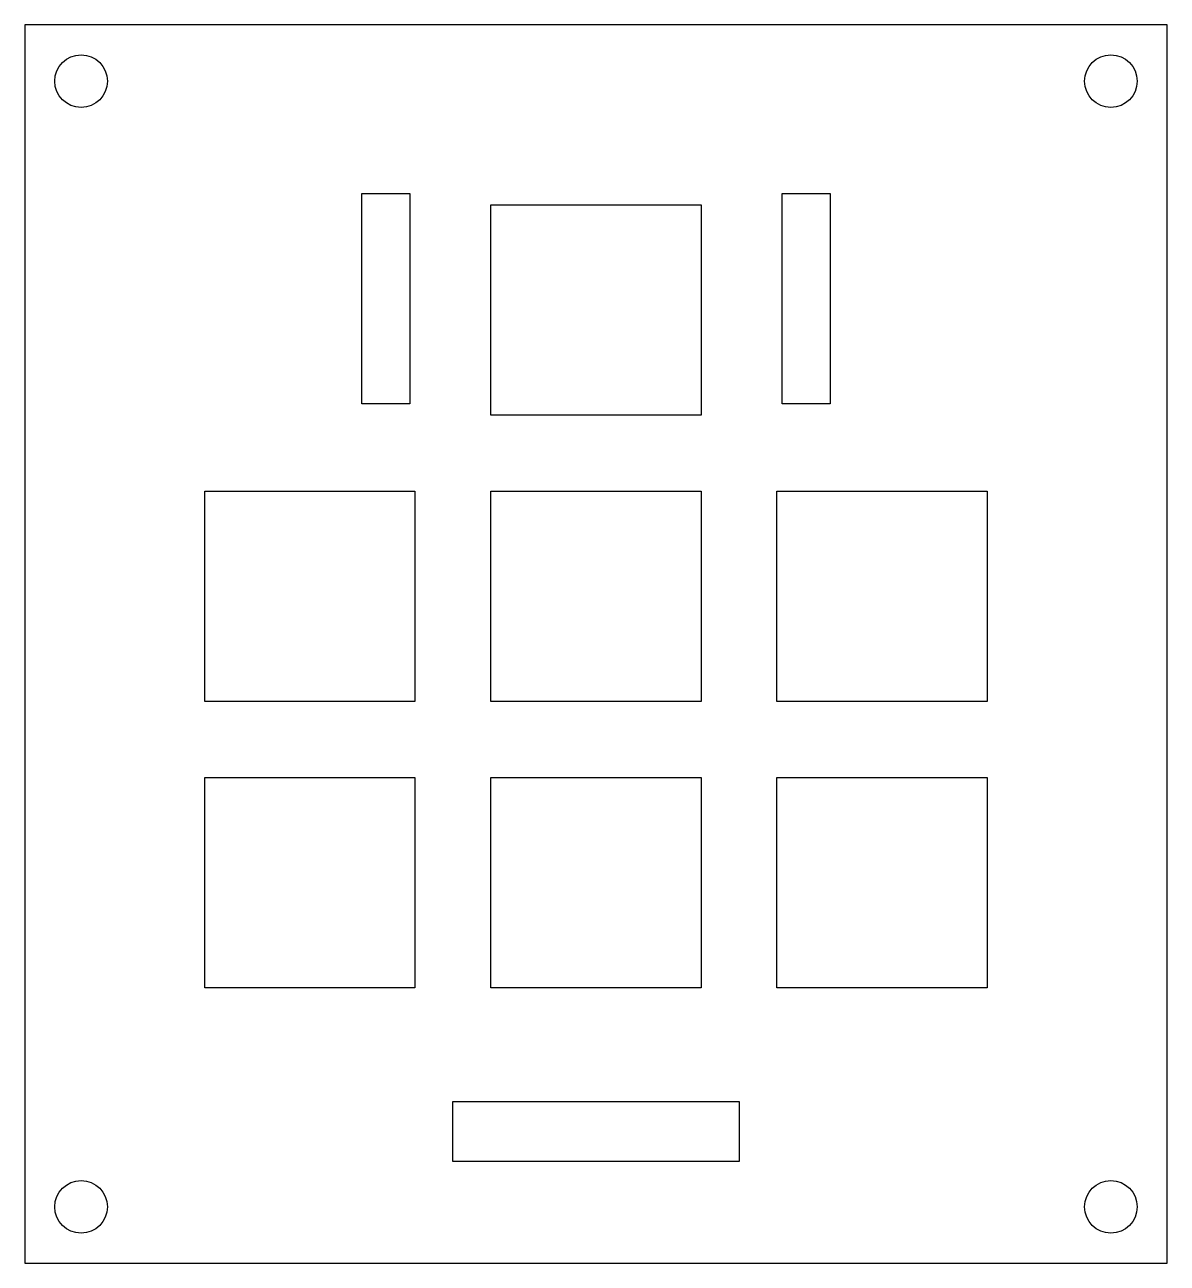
# Model space of a CAD drawing. Header units: millimetres. Extents: x 60.5 to 136.5, y 11 to 93.4.
import ezdxf

# ---------------------------------------------------------------- set-up
doc = ezdxf.new("R2010")
doc.units = ezdxf.units.MM

msp = doc.modelspace()

# ---------------------------------------------------------------- linework, layer by layer
for points in [[(136.532, 93.361), (60.472, 93.361), (60.472, 10.951), (136.532, 10.951)], [(86.102, 68.141), (82.902, 68.141), (82.902, 82.141), (86.102, 82.141)], [(114.102, 82.141), (114.102, 68.141), (110.902, 68.141), (110.902, 82.141)], [(105.502, 81.381), (105.502, 67.381), (91.502, 67.381), (91.502, 81.381)], [(86.452, 62.331), (86.452, 48.331), (72.452, 48.331), (72.452, 62.331)], [(91.502, 48.331), (91.502, 62.331), (105.502, 62.331), (105.502, 48.331)], [(110.552, 48.331), (110.552, 62.331), (124.552, 62.331), (124.552, 48.331)], [(72.452, 29.281), (72.452, 43.281), (86.452, 43.281), (86.452, 29.281)], [(91.502, 29.281), (91.502, 43.281), (105.502, 43.281), (105.502, 29.281)], [(110.552, 29.281), (110.552, 43.281), (124.552, 43.281), (124.552, 29.281)], [(108.027, 21.721), (108.027, 17.721), (88.977, 17.721), (88.977, 21.721)]]:
    msp.add_lwpolyline(points, close=True)
for centre in [(64.222, 89.611), (132.782, 89.611), (64.222, 14.701), (132.782, 14.701)]:
    msp.add_circle(centre, 1.75)

doc.saveas('drawing.dxf')
